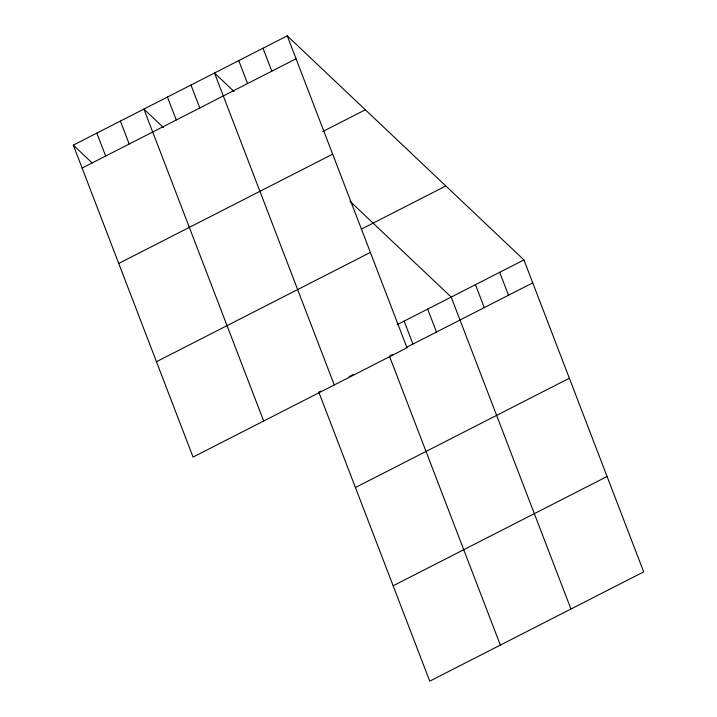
<?xml version="1.0" encoding="UTF-8"?>
<svg xmlns="http://www.w3.org/2000/svg" width="717" height="717" viewBox="0 0 717 717"><rect width="100%" height="100%" fill="white"/><g stroke="black" fill="none" stroke-linecap="round" stroke-linejoin="round"><path stroke-width="1.08" d="M287.248 35.85L406.996 347.799L193.061 457.079L73.313 145.13L287.248 35.85L523.939 259.921L643.687 571.87L429.752 681.15L318.805 392.136L320.768 391.132M82.114 168.074L296.058 58.785M322.686 131.587L365.356 109.791M118.726 263.444L332.661 154.155M361.332 229.144L445.831 185.972M156.449 361.709L370.384 252.42M397.272 324.622L523.939 259.921M349.206 376.613L353.131 374.606M390.389 355.569L392.351 354.574M406.073 347.557L532.749 282.857M355.417 487.515L569.352 378.226M393.14 585.78L607.075 476.491M234.038 91.489L214.508 73.009L334.256 384.957M349.878 201.154L451.199 297.071L570.947 609.02M163.44 127.554L143.911 109.074L263.659 421.013M73.313 145.13L92.09 162.911M499.695 272.308L508.496 295.243M475.452 284.694L484.253 307.629M427.673 309.099L436.474 332.034M404.137 321.117L412.938 344.052M389.412 356.071L500.349 645.085M263.005 48.236L271.806 71.171M238.761 60.622L247.562 83.557M190.982 85.027L199.783 107.962M167.446 97.046L176.248 119.981M120.375 121.092L129.185 144.027M96.849 133.111L105.65 156.046"/></g></svg>
